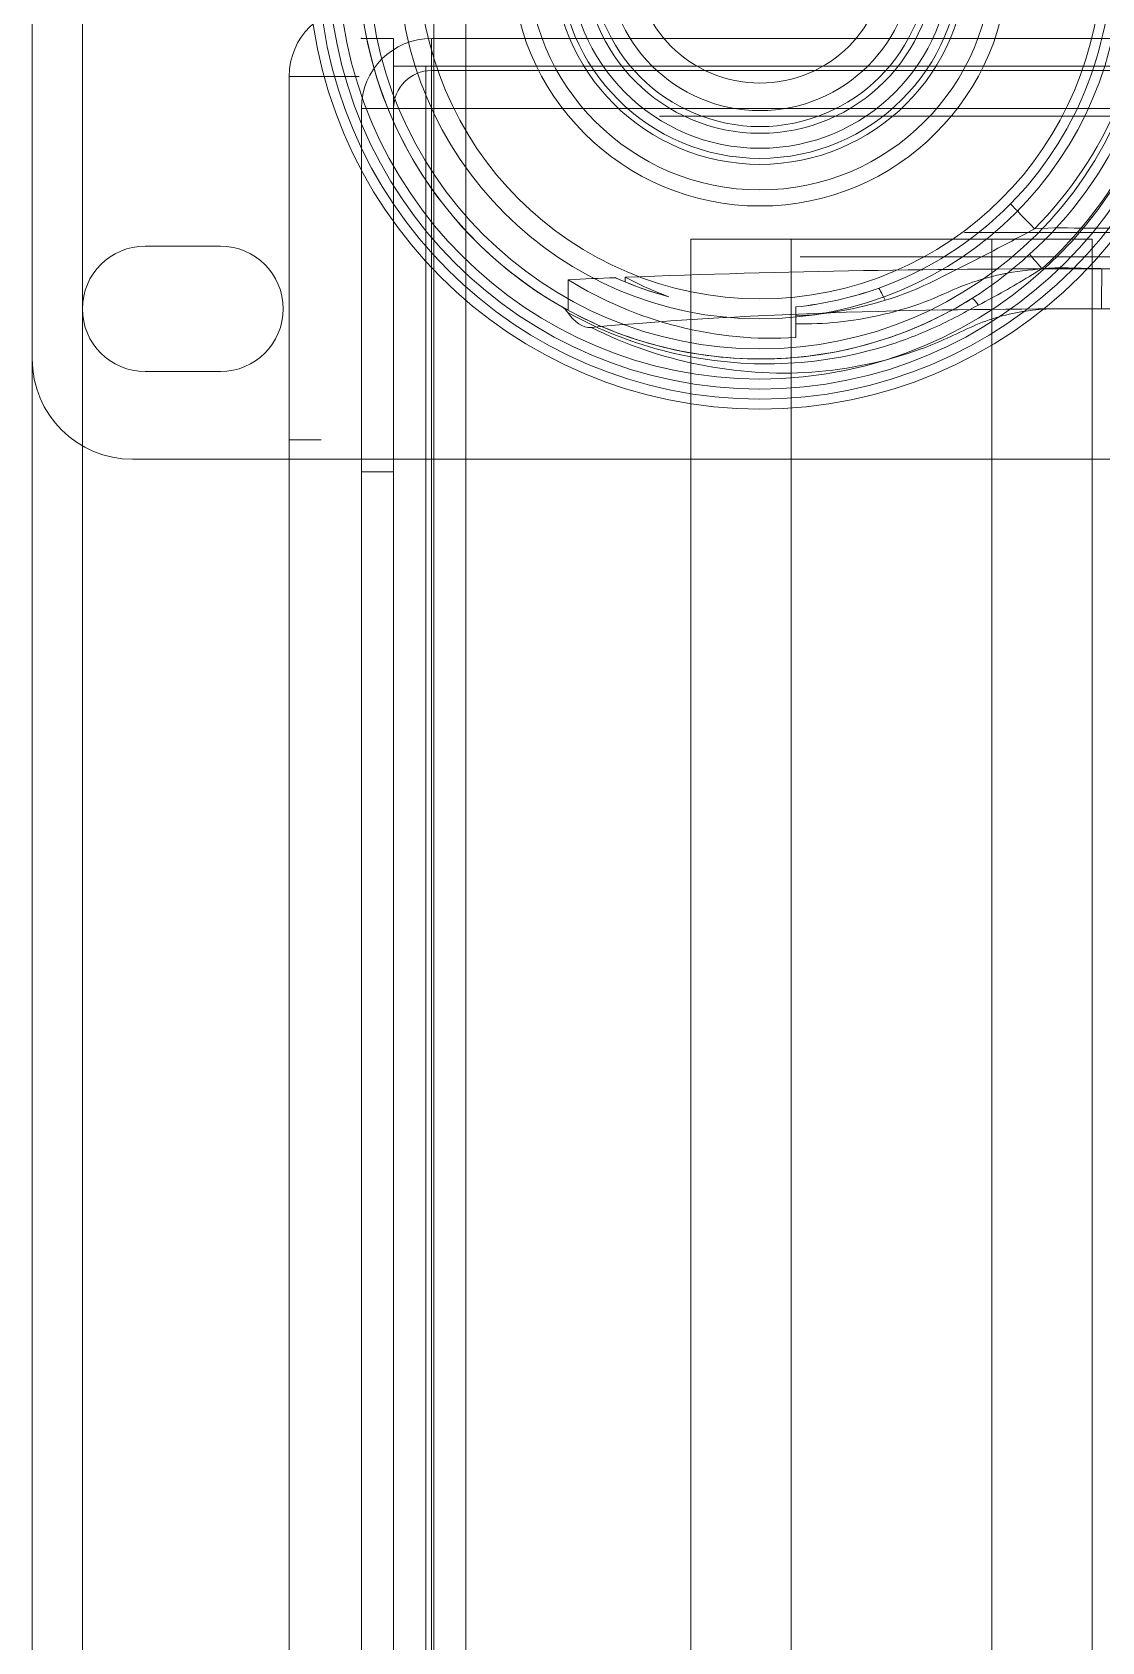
# Model space of a CAD drawing. Header units: inches. Extents: x -0.2 to 48, y -0.6 to 31.4.
# Drawn here: x 0 to 2.664, y 24.553 to 28.564 of the extents above; entities that cross this region are included whole.
import ezdxf

# ---------------------------------------------------------------- set-up
doc = ezdxf.new("R2010")
doc.units = ezdxf.units.IN
doc.header["$MEASUREMENT"] = 0
for name, color, linetype, true_color in [('1', 7, 'Continuous', 0xffffff), ('21', 7, 'Continuous', 0xffffff), ('41', 7, 'Continuous', 0xffffff), ('46', 7, 'Continuous', 0xffffff)]:
    doc.layers.add(name, color=color, linetype=linetype, true_color=true_color)

# ---------------------------------------------------------------- blocks, each defined once
blk = doc.blocks.new('08ic1051_MODEL')
at = {"layer": '1', "color": 80, "linetype": 'Continuous', "lineweight": 18}
for p, q in [((29, 1, 0.125), (1, 1, 0.125)), ((29, 1), (1, 1)), ((29.875, 0.125, 0.125), (0.125, 0.125, 0.125)), ((29.875, 0.125, 1), (0.125, 0.125, 1)), ((30, 0), (0, 0)), ((30, 0, 1), (0, 0, 1))]:
    blk.add_line(p, q, dxfattribs=at)
blk = doc.blocks.new('08ic1051_am_MODEL')
at = {"layer": '21', "color": 2, "linetype": 'Continuous', "lineweight": 18, "rotation": 270}
blk.add_blockref('08ic1051_MODEL', (0, 30), dxfattribs=at)
blk.add_blockref('08ic1051_MODEL', (0, 30), dxfattribs=at)
blk = doc.blocks.new('cstr_plt_MODEL')
at = {"layer": '1', "color": 253, "linetype": 'Continuous', "lineweight": 18}
for p, q in [((1.8125, 1, 0.1875), (1.8125, -1, 0.1875)), ((1.8125, 1), (1.8125, -1)), ((1.34375, -0.71875), (1.53125, -0.71875)), ((1.34375, -0.71875), (1.34375, -0.71875, 0.1875)), ((1.34375, -0.71875, 0.1875), (1.53125, -0.71875, 0.1875)), ((1.53125, -0.71875), (1.53125, -0.71875, 0.1875)), ((1.8125, -1, 0.1875), (1.8125, -1)), ((1.34375, -1.03125, 0.1875), (1.53125, -1.03125, 0.1875)), ((1.34375, -1.03125), (1.34375, -1.03125, 0.1875)), ((1.34375, -1.03125), (1.53125, -1.03125)), ((1.53125, -1.03125), (1.53125, -1.03125, 0.1875)), ((1.5625, -1.25), (-1.5625, -1.25)), ((1.5625, -1.25, 0.1875), (-1.5625, -1.25, 0.1875)), ((1.5625, -1.25), (1.5625, -1.25, 0.1875))]:
    blk.add_line(p, q, dxfattribs=at)
at = {"layer": '1', "color": 253, "linetype": 'Continuous', "lineweight": 18, "extrusion": (0, 0, -1)}
for centre, radius in [((0, 0, -0.1875), 0.61875), ((0, 0, -0.0825), 0.515), ((0, 0), 0.5), ((0, 0, 0.125), 0.38088), ((0, 0, 0.125), 0.3125), ((0, 0, -0.0625), 0.3125)]:
    blk.add_circle(centre, radius, dxfattribs=at)
at = {"layer": '1', "color": 253, "linetype": 'Continuous', "lineweight": 18}
for centre, radius in [((0, 0, 0.1675), 0.57875), ((0, 0, 0.0625), 0.475), ((0, 0, -0.10509), 0.42081)]:
    blk.add_circle(centre, radius, dxfattribs=at)
for centre, radius, start, end in [((1.34375, -0.875, 0.1875), 0.15625, 90, 270), ((1.34375, -0.875), 0.15625, 90, 270), ((1.53125, -0.875), 0.15625, 270, 90), ((1.53125, -0.875, 0.1875), 0.15625, 270, 90), ((1.5625, -1, 0.1875), 0.25, 270, 0)]:
    blk.add_arc(centre, radius, start, end, dxfattribs=at)
at = {"layer": '1', "color": 253, "linetype": 'Continuous', "lineweight": 18, "extrusion": (0, 0, -1)}
blk.add_arc((-1.5625, -1), 0.25, 180, 270, dxfattribs=at)
blk = doc.blocks.new('cstr_tp_rtnr_MODEL')
at = {"layer": '1', "color": 9, "linetype": 'Continuous', "lineweight": 18}
for centre, radius in [((0, 0, 0.025), 1.125), ((0, 0, 0.5625), 1.125), ((0, 0, 0.5625), 1.075), ((0, 0, 0.05), 1.05)]:
    blk.add_circle(centre, radius, dxfattribs=at)
at = {"layer": '1', "color": 9, "linetype": 'Continuous', "lineweight": 18, "extrusion": (0, 0, -1)}
for centre, radius in [((0, 0), 1.1), ((0, 0, -0.075), 1.075), ((0, 0), 0.5), ((0, 0, -0.05), 0.5)]:
    blk.add_circle(centre, radius, dxfattribs=at)
blk = doc.blocks.new('brng_MODEL')
at = {"layer": '1', "color": 7, "linetype": 'Continuous', "lineweight": 18}
for centre, radius in [((0, 0, 0.05), 0.9), ((0, 0, 0.5), 0.85)]:
    blk.add_circle(centre, radius, dxfattribs=at)
at = {"layer": '1', "color": 7, "linetype": 'Continuous', "lineweight": 18, "extrusion": (0, 0, -1)}
for centre, radius in [((0, 0, -0.45), 0.9), ((0, 0), 0.85), ((0, 0, -0.5), 0.3125), ((0, 0, -0.1), 0.3125)]:
    blk.add_circle(centre, radius, dxfattribs=at)
blk = doc.blocks.new('rvt_MODEL')
at = {"layer": '1', "color": 9, "linetype": 'Continuous', "lineweight": 18}
for centre, radius in [((0, 0, -0.8875), 0.4375), ((0, 0), 0.4375), ((0, 0, 0.125), 0.4375), ((0, 0, -0.7875), 0.4375), ((0, 0, -0.7875), 0.3125), ((0, 0), 0.3125)]:
    blk.add_circle(centre, radius, dxfattribs=at)
blk = doc.blocks.new('wheel_MODEL')
at = {"layer": '1', "color": 80, "linetype": 'Continuous', "lineweight": 18, "extrusion": (0, -1, 0)}
for centre, radius in [((0, 0, 0.4), 1.5), ((0, 0, 0.69), 0.7404), ((0, 0, 0.75), 1.15), ((0, 0, 0.75), 0.8559), ((0, 0, 0.75), 0.625)]:
    blk.add_circle(centre, radius, dxfattribs=at)
blk = doc.blocks.new('swvl_MODEL')
at = {"layer": '1', "color": 251, "linetype": 'Continuous', "lineweight": 18}
for p, q in [((0.3359, -0.808, -0.4), (0.3359, -0.7964, -0.4)), ((0.4775, -0.8026, -0.2), (0.4775, -0.8786, -0.2))]:
    blk.add_line(p, q, dxfattribs=at)
for centre, radius in [((0, 0, -0.1), 0.975), ((0, 0, -0.2), 0.3125)]:
    blk.add_circle(centre, radius, dxfattribs=at)
at = {"layer": '1', "color": 251, "linetype": 'Continuous', "lineweight": 18, "extrusion": (0, 0, -1)}
blk.add_circle((0, 0, 0.1), 0.3125, dxfattribs=at)
blk.add_arc((0, 0, 0.125), 1, 58.1659, 301.8341, dxfattribs=at)
at = {"layer": '1', "color": 251, "linetype": 'Continuous', "lineweight": 18}
for centre, radius, start, end in [((0, 0, -0.2), 1, 298.5234, 61.4766), ((0, 0, -0.2), 0.875, 179.9942, 224.4841), ((0, 0, -0.2), 0.875, 224.4841, 250.3483), ((0, 0, -0.2), 0.875, 250.3483, 264.1333), ((0, 0, -0.4), 0.875, 285.0218, 292.5753)]:
    blk.add_arc(centre, radius, start, end, dxfattribs=at)
at = {"layer": '1', "color": 251, "linetype": 'Continuous', "lineweight": 18, "extrusion": (0.711204, -0.702472, 0.02688)}
blk.add_arc((-0.962, -0.1504, -0.0187), 0.1, 270.364, 330.5407, dxfattribs=at)
at = {"layer": '1', "color": 251, "linetype": 'Continuous', "lineweight": 18, "extrusion": (0.744595, -0.667252, 0.018789)}
blk.add_arc((-1.0455, -0.0994, -0.0089), 0.05, 269.8808, 340.1988, dxfattribs=at)
at = {"layer": '1', "color": 251, "linetype": 'Continuous', "lineweight": 18, "extrusion": (-0.938459, 0.335125, 0.083578)}
blk.add_arc((0.975, -0.1993, -0.0167), 0.1, 180, 228.6166, dxfattribs=at)
at = {"layer": '1', "color": 251, "linetype": 'Continuous', "lineweight": 18, "extrusion": (0.841311, -0.522328, -0.139176)}
blk.add_arc((-1.05, -0.1238, 0.0174), 0.05, 303.3539, 0, dxfattribs=at)
at = {"layer": '1', "color": 251, "linetype": 'Continuous', "lineweight": 18, "extrusion": (0.816138, 0, -0.577857)}
for major_axis, start_param, end_param in [((0.875, 0, 1.2358), 1.146337, 1.176783), ((1, 0, 1.4124), 1.053291, 1.072969)]:
    blk.add_ellipse((0, 0, -0.8744), major_axis=major_axis, ratio=0.577857, start_param=start_param, end_param=end_param, dxfattribs=at)
at = {"layer": '1', "color": 251, "linetype": 'Continuous', "lineweight": 18}
for points, knots in [([(-0.7024, -0.7746, -0.1496), (-0.7566, -0.7256, -0.151), (-0.8053, -0.6711, -0.1557), (-0.891, -0.5533, -0.1623), (-0.9278, -0.49, -0.1653), (-1.0166, -0.2898, -0.172), (-1.0467, -0.1461, -0.1745), (-1.0467, 0, -0.1744)], [0, 0, 0, 0, 0.25, 0.25, 0.5, 0.5, 1, 1, 1, 1]), ([(-1, 0, -0.1248), (-1, -0.1393, -0.1249), (-0.9711, -0.2765, -0.124), (-0.8583, -0.5313, -0.121), (-0.7748, -0.6457, -0.1174), (-0.6714, -0.7391, -0.1165)], [0, 0, 0, 0, 0.5, 0.5, 1, 1, 1, 1]), ([(-0.9644, 0, -0.2695), (-0.9645, -0.1259, -0.2696), (-0.9392, -0.251, -0.2676), (-0.8434, -0.48, -0.2605), (-0.7723, -0.586, -0.2542), (-0.684, -0.6756, -0.2508)], [0, 0, 0, 0, 0.5, 0.5, 1, 1, 1, 1]), ([(-0.684, -0.6756, -0.2508), (-0.7274, -0.672, -0.2519), (-0.7717, -0.6738, -0.2538), (-0.8599, -0.6742, -0.2592), (-0.9039, -0.6745, -0.2625), (-1.0359, -0.675, -0.2725), (-1.1239, -0.6754, -0.2796), (-1.3877, -0.6758, -0.3023), (-1.5636, -0.6754, -0.3175), (-1.7391, -0.6755, -0.3364)], [0, 0, 0, 0, 0.125, 0.125, 0.25, 0.25, 0.5, 0.5, 1, 1, 1, 1]), ([(-0.684, -0.6756, -0.2508), (-0.6228, -0.7081, -0.2489), (-0.5627, -0.7407, -0.2605), (-0.4701, -0.7865, -0.2681), (-0.4398, -0.8031, -0.2686), (-0.377, -0.8315, -0.2715), (-0.3447, -0.8435, -0.2731), (-0.3116, -0.8538, -0.2748)], [0, 0, 0, 0, 0.5, 0.5, 0.75, 0.75, 1, 1, 1, 1]), ([(-1.75, -0.775, -1.775), (-1.75, -0.775, -1.8001), (-1.7481, -0.775, -1.8252), (-1.7424, -0.775, -1.8627), (-1.74, -0.775, -1.8752), (-1.7357, -0.775, -1.8939), (-1.7341, -0.775, -1.9001), (-1.7308, -0.775, -1.9125), (-1.7288, -0.775, -1.9193), (-1.7202, -0.775, -1.9466), (-1.7108, -0.775, -1.9704), (-1.693, -0.775, -2.0068), (-1.6865, -0.775, -2.019), (-1.6721, -0.775, -2.0433), (-1.6638, -0.775, -2.0559), (-1.6239, -0.775, -2.1115), (-1.5869, -0.775, -2.1483), (-1.5218, -0.775, -2.1955), (-1.4997, -0.775, -2.2089), (-1.4661, -0.775, -2.2261), (-1.4548, -0.775, -2.2313), (-1.4376, -0.775, -2.2385), (-1.4319, -0.775, -2.2408), (-1.4204, -0.775, -2.2451), (-1.4152, -0.775, -2.247), (-1.3577, -0.775, -2.2662), (-1.3066, -0.775, -2.2748), (-1.2043, -0.775, -2.2758), (-1.1537, -0.775, -2.2686), (-1.0761, -0.775, -2.2446), (-1.0513, -0.775, -2.2346), (-1.0038, -0.775, -2.211), (-0.9815, -0.775, -2.1977), (-0.9151, -0.775, -2.1503), (-0.8791, -0.775, -2.1136), (-0.8509, -0.775, -2.0762)], [0, 0, 0, 0, 0.0625, 0.0625, 0.09375, 0.09375, 0.109375, 0.109375, 0.125, 0.125, 0.1875, 0.1875, 0.21875, 0.21875, 0.25, 0.25, 0.375, 0.375, 0.4375, 0.4375, 0.46875, 0.46875, 0.484375, 0.484375, 0.5, 0.5, 0.625, 0.625, 0.75, 0.75, 0.8125, 0.8125, 0.875, 0.875, 1, 1, 1, 1]), ([(-1.7398, -0.776, -0.2366), (-1.5672, -0.7758, -0.2181), (-1.3943, -0.776, -0.2034), (-1.135, -0.7758, -0.1808), (-1.0485, -0.7756, -0.1735), (-0.9188, -0.7752, -0.1632), (-0.8756, -0.7753, -0.1599), (-0.789, -0.774, -0.1532), (-0.7457, -0.7711, -0.1502), (-0.7024, -0.7746, -0.1496)], [0, 0, 0, 0, 0.5, 0.5, 0.75, 0.75, 0.875, 0.875, 1, 1, 1, 1]), ([(-1.7284, -0.775, -0.4358), (-1.4526, -0.775, -0.4062), (-1.1762, -0.7749, -0.3828), (-0.865, -0.775, -0.36), (-0.8305, -0.7751, -0.3574), (-0.7612, -0.7752, -0.3535), (-0.7264, -0.774, -0.3519), (-0.6239, -0.7815, -0.3491), (-0.557, -0.7958, -0.3505), (-0.4602, -0.8362, -0.3526), (-0.4284, -0.8518, -0.3543), (-0.363, -0.8745, -0.3575), (-0.3298, -0.884, -0.3591), (-0.2291, -0.9067, -0.3638), (-0.1601, -0.9138, -0.367), (-0.0892, -0.9127, -0.3697)], [0, 0, 0, 0, 0.5, 0.5, 0.5625, 0.5625, 0.625, 0.625, 0.75, 0.75, 0.8125, 0.8125, 0.875, 0.875, 1, 1, 1, 1]), ([(-0.5443, -0.8656, -0.1664), (-0.5874, -0.8432, -0.162), (-0.6293, -0.8194, -0.1534), (-0.6814, -0.7877, -0.1497), (-0.6919, -0.7811, -0.1494), (-0.7024, -0.7746, -0.1496)], [0, 0, 0, 0, 0.798006, 0.798006, 1, 1, 1, 1]), ([(0.4204, -0.9213, -0.2806), (0.2501, -1.0066, -0.2795), (0.0592, -1.046, -0.2753), (-0.2233, -1.0261, -0.2647), (-0.3139, -1.0065, -0.2609), (-0.445, -0.9593, -0.2551), (-0.4871, -0.9381, -0.2532), (-0.5725, -0.8994, -0.251), (-0.6175, -0.8876, -0.2497), (-0.7065, -0.8739, -0.2494), (-0.7512, -0.8752, -0.2507), (-0.8403, -0.875, -0.2572), (-0.8848, -0.875, -0.2609), (-1.0184, -0.8749, -0.2714), (-1.1074, -0.875, -0.2788), (-1.3744, -0.875, -0.302), (-1.5524, -0.875, -0.3171), (-1.7301, -0.875, -0.3361)], [0, 0, 0, 0, 0.25, 0.25, 0.375, 0.375, 0.4375, 0.4375, 0.5, 0.5, 0.5625, 0.5625, 0.625, 0.625, 0.75, 0.75, 1, 1, 1, 1]), ([(0.4787, -0.8845, -0.1983), (0.3212, -0.9714, -0.1953), (0.1429, -1.0155, -0.1892), (-0.1252, -1.0103, -0.1805), (-0.2128, -0.9971, -0.1775), (-0.3417, -0.9595, -0.1735), (-0.3841, -0.944, -0.1723), (-0.4657, -0.908, -0.17), (-0.5048, -0.8862, -0.1704), (-0.5443, -0.8656, -0.1664)], [0, 0, 0, 0, 0.5, 0.5, 0.75, 0.75, 0.875, 0.875, 1, 1, 1, 1]), ([(-0.5275, -0.8496, -0.125), (-0.4899, -0.8729, -0.1315), (-0.4502, -0.8941, -0.1306), (-0.3681, -0.9309, -0.1341), (-0.3256, -0.9466, -0.1359), (-0.1968, -0.9845, -0.1417), (-0.1091, -0.9981, -0.1463), (0.1599, -1.0033, -0.1601), (0.338, -0.9582, -0.1704), (0.4947, -0.8691, -0.1757)], [0, 0, 0, 0, 0.125, 0.125, 0.25, 0.25, 0.5, 0.5, 1, 1, 1, 1]), ([(-0.0893, -0.8928, -0.2876), (-0.0893, -0.8858, -0.2788), (-0.0893, -0.8801, -0.2687), (-0.0893, -0.8725, -0.2472), (-0.0894, -0.8704, -0.2355), (-0.0894, -0.8704, -0.2239)], [0, 0, 0, 0, 0.493265, 0.493265, 1, 1, 1, 1]), ([(-0.0895, -0.9465, -0.2), (-0.0895, -0.9457, -0.2041), (-0.0895, -0.9449, -0.2083), (-0.0894, -0.9416, -0.2249), (-0.0894, -0.9391, -0.2374), (-0.0894, -0.9334, -0.2663), (-0.0893, -0.9301, -0.2826), (-0.0893, -0.9222, -0.3225), (-0.0892, -0.9175, -0.3461), (-0.0892, -0.9127, -0.3697)], [0, 0, 0, 0, 0.073258, 0.073258, 0.294073, 0.294073, 0.583077, 0.583077, 1, 1, 1, 1]), ([(-0.0892, -0.9127, -0.3697), (-0.0892, -0.9149, -0.3587), (-0.0892, -0.9153, -0.3472), (-0.0892, -0.9122, -0.325), (-0.0893, -0.9087, -0.3141), (-0.0893, -0.9005, -0.2983), (-0.0893, -0.8969, -0.2927), (-0.0893, -0.8928, -0.2876)], [0, 0, 0, 0, 0.386766, 0.386766, 0.773532, 0.773532, 1, 1, 1, 1])]:
    blk.add_open_spline(points, degree=3, knots=knots, dxfattribs=at)
for points in [[(-0.6714, -0.7391, -0.1165), (-0.6263, -0.7798, -0.1161), (-0.579, -0.8176, -0.122), (-0.5275, -0.8496, -0.125)], [(-0.8509, -0.875, -2.0762), (-0.8509, -0.8417, -2.0762), (-0.851, -0.8083, -2.0763), (-0.851, -0.775, -2.0764)], [(0.3359, -0.7964, -0.4), (0.3006, -0.8147, -0.4), (0.2643, -0.831, -0.4), (0.2268, -0.8451, -0.4)], [(0.2268, -0.8451, -0.4), (0.2723, -0.8329, -0.3857), (0.3169, -0.817, -0.3745), (0.3603, -0.7974, -0.3655)], [(-0.0894, -0.8704, -0.2239), (-0.1594, -0.8632, -0.2145), (-0.2286, -0.8475, -0.2065), (-0.2943, -0.824, -0.2)], [(-0.0895, -0.9465, -0.2), (0.1093, -0.9593, -0.2), (0.3088, -0.9072, -0.2), (0.4775, -0.8026, -0.2)], [(-1.75, -0.875, -1.775), (-1.75, -0.875, -1.827), (-1.7332, -0.875, -1.9308), (-1.6626, -0.875, -2.0721), (-1.5514, -0.875, -2.1841), (-1.4114, -0.875, -2.2572), (-1.2558, -0.875, -2.2833), (-1.0995, -0.875, -2.2606), (-0.9581, -0.875, -2.1906), (-0.8822, -0.875, -2.1177), (-0.8509, -0.875, -2.0762)], [(-0.3116, -0.8538, -0.2748), (-0.2402, -0.8761, -0.2783), (-0.165, -0.8893, -0.2827), (-0.0893, -0.8928, -0.2876)], [(-0.0894, -0.8704, -0.2), (-0.0894, -0.8958, -0.2), (-0.0895, -0.9212, -0.2), (-0.0895, -0.9465, -0.2)]]:
    blk.add_open_spline(points, degree=3, dxfattribs=at)
at = {"layer": '1', "color": 251, "linetype": 'Continuous', "lineweight": 18, "extrusion": (-0.816138, 2.3581e-13, 0.577857)}
blk.add_open_spline([(0.3359, -0.7964, -0.4), (-0.0596, -0.7805, -0.9586), (-0.4553, -0.775, -1.5174), (-0.8509, -0.775, -2.0762)], degree=3, dxfattribs=at)
at = {"layer": '1', "color": 251, "linetype": 'Continuous', "lineweight": 18, "extrusion": (-0.816138, 1.60428e-12, 0.577857)}
blk.add_open_spline([(0.4775, -0.8026, -0.2), (0.4385, -0.8006, -0.2552), (0.3994, -0.799, -0.3103), (0.3603, -0.7974, -0.3655)], degree=3, dxfattribs=at)
at = {"layer": '1', "color": 251, "linetype": 'Continuous', "lineweight": 18, "extrusion": (-0.816138, -8.67572e-15, 0.577857)}
blk.add_open_spline([(0.4204, -0.9213, -0.2806), (-0.0029, -0.8826, -0.8785), (-0.427, -0.875, -1.4775), (-0.8509, -0.875, -2.0762)], degree=3, dxfattribs=at)
at = {"layer": '1', "color": 251, "linetype": 'Continuous', "lineweight": 18, "extrusion": (0.559115, 0.82909, 0.000903796)}
blk.add_open_spline([(-0.0894, -0.8704, -0.2), (-0.0894, -0.8704, -0.208), (-0.0894, -0.8704, -0.2159), (-0.0894, -0.8704, -0.2239)], degree=3, dxfattribs=at)
at = {"layer": '1', "color": 251, "linetype": 'Continuous', "lineweight": 18, "extrusion": (-0.816138, 4.37548e-14, 0.577857)}
blk.add_open_spline([(0.4947, -0.8691, -0.1757), (0.4901, -0.8717, -0.1823), (0.4857, -0.8757, -0.1885), (0.4807, -0.8818, -0.1955), (0.4797, -0.8831, -0.1969), (0.4787, -0.8845, -0.1983)], degree=3, knots=[0, 0, 0, 0, 0.798489, 0.798489, 1, 1, 1, 1], dxfattribs=at)
at = {"layer": '1', "color": 251, "linetype": 'Continuous', "lineweight": 18, "extrusion": (0.816138, -8.69106e-15, -0.577857)}
blk.add_open_spline([(0.4787, -0.8845, -0.1983), (0.4625, -0.9075, -0.2213), (0.4417, -0.9232, -0.2507), (0.4204, -0.9213, -0.2806)], degree=3, dxfattribs=at)
blk = doc.blocks.new('cstr_assy')
at = {"layer": '1', "color": 9, "linetype": 'Continuous', "lineweight": 18, "extrusion": (0, 0, -1), "rotation": 157.477326}
blk.add_blockref('cstr_tp_rtnr_MODEL', (0, 0), dxfattribs=at)
blk.add_blockref('cstr_tp_rtnr_MODEL', (0, 0), dxfattribs=at)
blk.add_blockref('cstr_tp_rtnr_MODEL', (0, 0), dxfattribs=at)
blk.add_blockref('cstr_tp_rtnr_MODEL', (0, 0), dxfattribs=at)
at = {"layer": '1', "color": 2, "linetype": 'Continuous', "lineweight": 18}
for name, p in [('cstr_plt_MODEL', (0, 0)), ('cstr_plt_MODEL', (0, 0)), ('cstr_plt_MODEL', (0, 0)), ('cstr_plt_MODEL', (0, 0)), ('brng_MODEL', (0, 0, -0.625)), ('brng_MODEL', (0, 0, -0.625)), ('brng_MODEL', (0, 0, -0.625)), ('brng_MODEL', (0, 0, -0.625)), ('wheel_MODEL', (-1.25, 0.004822, -2.3)), ('wheel_MODEL', (-1.25, 0.004822, -2.3)), ('wheel_MODEL', (-1.25, 0.004822, -2.3)), ('wheel_MODEL', (-1.25, 0.004822, -2.3)), ('rvt_MODEL', (0, 0, 0.0625)), ('rvt_MODEL', (0, 0, 0.0625)), ('rvt_MODEL', (0, 0, 0.0625)), ('rvt_MODEL', (0, 0, 0.0625))]:
    blk.add_blockref(name, p, dxfattribs=at)
at = {"layer": '46', "color": 2, "linetype": 'Continuous', "lineweight": 18}
blk.add_blockref('swvl_MODEL', (0, 0, -0.525), dxfattribs=at)
blk.add_blockref('swvl_MODEL', (0, 0, -0.525), dxfattribs=at)
blk.add_blockref('swvl_MODEL', (0, 0, -0.525), dxfattribs=at)
blk.add_blockref('swvl_MODEL', (0, 0, -0.525), dxfattribs=at)
blk = doc.blocks.new('08ic1053_MODEL')
at = {"layer": '1', "color": 252, "linetype": 'Continuous', "lineweight": 18}
for p, q in [((48, 30, 0.08), (48, 0, 0.08)), ((48, 0), (48, 30))]:
    blk.add_line(p, q, dxfattribs=at)
blk = doc.blocks.new('08ic1050_am_MODEL')
at = {"layer": '21', "color": 2, "linetype": 'Continuous', "lineweight": 18, "extrusion": (0, 0, -1)}
for name, p in [('cstr_assy', (-1.8125, 28.75, -28.5625)), ('08ic1053_MODEL', (-48, 0))]:
    blk.add_blockref(name, p, dxfattribs=at)
at = {"layer": '21', "color": 2, "linetype": 'Continuous', "lineweight": 18}
for p in [(0, 0), (0, 0, 27.375)]:
    blk.add_blockref('08ic1051_am_MODEL', p, dxfattribs=at)
blk = doc.blocks.new('08ic1063_MODEL')
at = {"layer": '21', "color": 80, "linetype": 'Continuous', "lineweight": 18}
for p, q in [((0, 0.174488, 0.174488), (0, 11.825512, 0.174488)), ((0.08, 0.174488, 0.174488), (0.08, 11.825512, 0.174488)), ((0.174488, 0.174488, 0.08), (0.174488, 11.825512, 0.08)), ((0.174488, 0.174488), (0.174488, 11.825512)), ((0, 1.08, 1.08), (0, 10.92, 1.08)), ((0.08, 1.08, 1.08), (0.08, 10.92, 1.08)), ((0, 0.174488, 14.08), (0, 1.08, 14.08)), ((0, 1.08, 14.08), (0, 1.08, 1.08)), ((0, 1.08, 14.08), (0.08, 1.08, 14.08)), ((0, 1.08, 1.08), (0.08, 1.08, 1.08)), ((0.08, 0.174488, 14.08), (0.08, 1.08, 14.08)), ((0.08, 1.08, 14.08), (0.08, 1.08, 1.08)), ((0.08, 0.174488, 0.174488), (0, 0.174488, 0.174488)), ((0, 0.174488, 0.174488), (0, 0.174488, 14.08)), ((0.08, 0.174488, 0.174488), (0.08, 0.174488, 14.08)), ((17.825512, 0.174488), (0.174488, 0.174488)), ((0.174488, 0.174488, 0.08), (0.174488, 0.174488)), ((17.825512, 0.174488, 0.08), (0.174488, 0.174488, 0.08)), ((0.174488, 0.08, 14.08), (0.174488, 0.08, 0.174488)), ((0.174488, 0.08, 14.08), (17.825512, 0.08, 14.08)), ((0.174488, 0.08, 0.174488), (0.174488, 0, 0.174488)), ((0.174488, 0.08, 0.174488), (17.825512, 0.08, 0.174488)), ((0.174488, 0, 0.174488), (17.825512, 0, 0.174488)), ((0.174488, 0, 14.08), (17.825512, 0, 14.08)), ((0.174488, 0, 14.08), (0.174488, 0, 0.174488))]:
    blk.add_line(p, q, dxfattribs=at)
for radius in [0.174488, 0.094488]:
    blk.add_arc((0.174488, 0.174488, 14.08), radius, 180, 270, dxfattribs=at)
at = {"layer": '21', "color": 80, "linetype": 'Continuous', "lineweight": 18, "extrusion": (-1.85657e-52, 0, -1)}
blk.add_arc((-0.174488, 0.174488, -0.174488), 0.174488, 270, 360, dxfattribs=at)
at = {"layer": '21', "color": 80, "linetype": 'Continuous', "lineweight": 18, "extrusion": (0, 1, 0)}
for radius in [0.174488, 0.094488]:
    blk.add_arc((-0.174488, 0.174488, 0.174488), radius, 270, 0, dxfattribs=at)
at = {"layer": '21', "color": 80, "linetype": 'Continuous', "lineweight": 18, "extrusion": (-1.0842e-15, 0, -1)}
blk.add_arc((-0.174488, 0.174488, -0.174488), 0.094488, 270, 0, dxfattribs=at)
at = {"layer": '21', "color": 80, "linetype": 'Continuous', "lineweight": 18, "extrusion": (-1, -6.12303e-17, 0)}
for radius in [0.174488, 0.094488]:
    blk.add_arc((-0.174488, 0.174488, -0.174488), radius, 270, 0, dxfattribs=at)
blk = doc.blocks.new('08ic1062_MODEL')
at = {"layer": '1', "color": 80, "linetype": 'Continuous', "lineweight": 18}
for p, q in [((-18, 11.98, 1.08), (-18, 0.18, 1.08)), ((-18, 11.98, 1.08), (-17.92, 11.98, 1.08)), ((-18, 11.98, 0.18), (-18, 11.98, 1.08)), ((-18, 11.98, 0.18), (-18, 0.18, 0.18)), ((-17.92, 11.98, 0.18), (-17.92, 0.18, 0.18)), ((-17.92, 11.98, 1.08), (-17.92, 0.18, 1.08)), ((-17.92, 11.98, 0.18), (-17.92, 11.98, 1.08)), ((-17.82, 0.18), (-17.82, 11.98)), ((-17.82, 0.18, 0.08), (-17.82, 11.98, 0.08)), ((-17.82, 11.98, 0.08), (-0.18, 11.98, 0.08)), ((-17.82, 11.98, 0.08), (-17.82, 11.98)), ((-17.82, 11.98), (-0.18, 11.98))]:
    blk.add_line(p, q, dxfattribs=at)
at = {"layer": '1', "color": 80, "linetype": 'Continuous', "lineweight": 18, "extrusion": (-1, 0, 0)}
for radius in [0.18, 0.1]:
    blk.add_arc((-11.98, 0.18, 17.82), radius, 180, 270, dxfattribs=at)
at = {"layer": '1', "color": 80, "linetype": 'Continuous', "lineweight": 18, "extrusion": (0, -1, 0)}
for radius in [0.18, 0.1]:
    blk.add_arc((-17.82, 0.18, -11.98), radius, 180, 270, dxfattribs=at)
blk = doc.blocks.new('08ic1064_MODEL')
at = {"layer": '1', "color": 252, "linetype": 'Continuous', "lineweight": 18}
for p, q in [((1, 13.875), (0.094488, 13.875)), ((0.094488, 0.094488), (0.094488, 13.875)), ((1, 0.875), (1, 13.875)), ((1, 13.875, 0.08), (1, 13.875)), ((11, 0.875), (1, 0.875)), ((1, 0.875, 0.08), (1, 0.875)), ((0.094488, 0.094488, 0.08), (0.094488, 0.094488)), ((11.905512, 0.094488), (0.094488, 0.094488))]:
    blk.add_line(p, q, dxfattribs=at)
at = {"layer": '1', "color": 252, "linetype": 'Continuous', "lineweight": 18, "extrusion": (0, 1, 0)}
blk.add_arc((-0.094488, 0.174488, 13.875), 0.174488, 270, 0, dxfattribs=at)
at = {"layer": '1', "color": 252, "linetype": 'Continuous', "lineweight": 18, "extrusion": (-1.9824e-17, -1, 0)}
blk.add_arc((0.094488, 0.174488, -0.094488), 0.174488, 180, 270, dxfattribs=at)
at = {"layer": '1', "color": 252, "linetype": 'Continuous', "lineweight": 18, "extrusion": (1, 0, 0)}
blk.add_arc((0.094488, 0.174488, 0.094488), 0.174488, 180, 270, dxfattribs=at)
blk = doc.blocks.new('08ic1067_MODEL')
at = {"layer": '21', "color": 53, "linetype": 'Continuous', "lineweight": 18}
for p, q in [((0, 13.695), (11.875, 13.695)), ((11.875, 0), (11.875, 13.695)), ((0, 0), (11.875, 0)), ((11.875, 0, 0.08), (11.875, 0))]:
    blk.add_line(p, q, dxfattribs=at)
blk = doc.blocks.new('08ic1061_MODEL')
at = {"layer": '1', "color": 160, "linetype": 'Continuous', "lineweight": 18}
for p, q in [((0, 0, 0.75), (0, 1, 0.75)), ((0, 1), (0, 0.75)), ((0, 1, 0.75), (0, 1)), ((11, 1, 0.75), (0, 1, 0.75)), ((11, 1), (0, 1)), ((0, 0.75), (0, 0.75, 0.375)), ((11, 0.75, 0.375), (0, 0.75, 0.375)), ((0, 0.75, 0.375), (0, 0.25, 0.375)), ((11, 0.75), (0, 0.75)), ((0, 0.25, 0.375), (0, 0.25)), ((11, 0.25), (0, 0.25)), ((0, 0.25), (0, 0)), ((11, 0.25, 0.375), (0, 0.25, 0.375)), ((11, 0, 0.75), (0, 0, 0.75)), ((0, 0), (0, 0, 0.75)), ((11, 0), (0, 0))]:
    blk.add_line(p, q, dxfattribs=at)
blk = doc.blocks.new('08ic1064_am')
at = {"layer": '41', "color": 2, "linetype": 'Continuous', "lineweight": 18}
blk.add_point((0, 0), dxfattribs=at)
at = {"layer": '1', "color": 2, "linetype": 'Continuous', "lineweight": 18, "extrusion": (1, 0, 0)}
blk.add_blockref('08ic1064_MODEL', (0, 0.056378, -0.18), dxfattribs=at)
blk.add_blockref('08ic1064_MODEL', (0, 0.056378, -0.18), dxfattribs=at)
at = {"layer": '1', "color": 2, "linetype": 'Continuous', "lineweight": 18, "extrusion": (0, 0, -1), "rotation": 180}
blk.add_blockref('08ic1062_MODEL', (-18.08, 12.048782, -14.16), dxfattribs=at)
blk.add_blockref('08ic1062_MODEL', (-18.08, 12.048782, -14.16), dxfattribs=at)
at = {"layer": '1', "color": 2, "linetype": 'Continuous', "lineweight": 18}
blk.add_blockref('08ic1063_MODEL', (0, 0), dxfattribs=at)
blk.add_blockref('08ic1063_MODEL', (0, 0), dxfattribs=at)
at = {"layer": '1', "color": 2, "linetype": 'Continuous', "lineweight": 18, "extrusion": (-1, 0, 0)}
blk.add_blockref('08ic1067_MODEL', (-11.875, 11.0625, -0.08), dxfattribs=at)
blk.add_blockref('08ic1067_MODEL', (-11.875, 11.0625, -0.08), dxfattribs=at)
at = {"layer": '1', "color": 2, "linetype": 'Continuous', "lineweight": 18, "rotation": 90}
blk.add_blockref('08ic1061_MODEL', (1.82, 0.5, -0.75), dxfattribs=at)
blk.add_blockref('08ic1061_MODEL', (1.82, 0.5, -0.75), dxfattribs=at)

msp = doc.modelspace()

# ---------------------------------------------------------------- block references
at = {"layer": '21', "color": 2, "linetype": 'Continuous', "lineweight": 18}
msp.add_blockref('08ic1050_am_MODEL', (0, 0), dxfattribs=at)
at = {"layer": '21', "color": 2, "linetype": 'Continuous', "lineweight": 18, "extrusion": (0, 0, -1), "rotation": 180}
msp.add_blockref('08ic1064_am', (-0.82, 28.548782, -26.5), dxfattribs=at)

doc.saveas('drawing.dxf')
